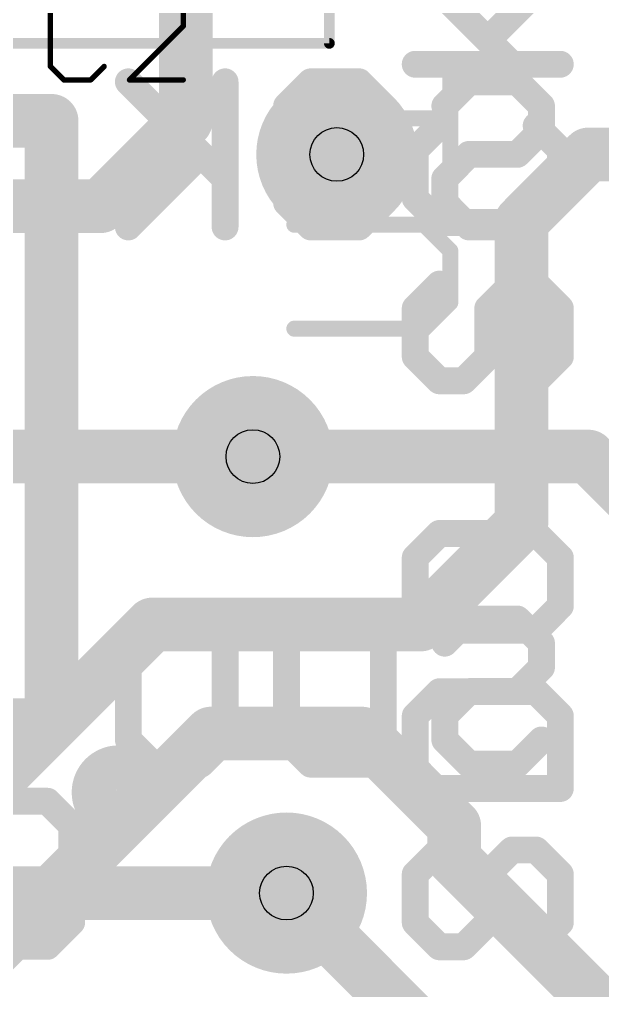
# Model space of a CAD drawing. Extents: x -47 to 60, y -34 to 22.
# Drawn here: x 7.627 to 10.385, y 8.746 to 13.338 of the extents above; entities that cross this region are included whole.
import ezdxf

# ---------------------------------------------------------------- set-up
doc = ezdxf.new("R2010")
doc.units = 0
for name, color, linetype in [('1', 12, 'CONTINUOUS'), ('16', 132, 'CONTINUOUS'), ('18', 110, 'CONTINUOUS'), ('21', 253, 'CONTINUOUS'), ('22', 53, 'CONTINUOUS'), ('25', 253, 'CONTINUOUS'), ('39', 12, 'CONTINUOUS'), ('44', 253, 'CONTINUOUS')]:
    doc.layers.add(name, color=color, linetype=linetype)

# ---------------------------------------------------------------- blocks, each defined once
blk = doc.blocks.new('ROUNDV')
at = {"const_width": 0.5}
blk.add_lwpolyline([(0, -0.25, 1), (0, 0.25, 1), (0, -0.25)], format="xyb", dxfattribs=at)

msp = doc.modelspace()

# ---------------------------------------------------------------- linework, layer by layer
at = {"layer": '1', "const_width": 0.254}
for points in [[(8.4138, 12.8588), (8.4138, 14.1519)], [(8.01, 12.455), (8.4138, 12.8588)], [(7.325, 12.455), (8.01, 12.455)], [(10.3187, 11.2713), (8.7313, 11.2713)], [(11.43, 10.16), (10.3187, 11.2713)], [(8.89, 9.2075), (7.0313, 9.2075)]]:
    msp.add_lwpolyline(points, dxfattribs=at)
at = {"layer": '1', "const_width": 0.127}
for points in [[(8.4587, 12.8138, 1), (8.3688, 12.9037)], [(8.3503, 12.8588, 1), (8.4772, 12.8588)], [(8.01, 12.3915, 1), (8.01, 12.5185)], [(7.9651, 12.4999, 1), (8.0549, 12.4101)], [(8.7313, 11.3347, 1), (8.7313, 11.2078)], [(10.3637, 11.3162, 1), (10.2738, 11.2263)], [(10.3187, 11.2078, 1), (10.3187, 11.3347)], [(8.89, 9.144, 1), (8.89, 9.271)]]:
    msp.add_lwpolyline(points, format="xyb", dxfattribs=at)
at = {"layer": '16', "const_width": 0.254}
for points in [[(10.3187, 12.7), (10.0013, 12.3825)], [(11.43, 12.7), (10.3187, 12.7)], [(10.0013, 12.3825), (10.0013, 10.9538)], [(8.7313, 11.2713), (7.3819, 11.2713)], [(10.0013, 10.9538), (9.525, 10.4775)], [(8.255, 10.4775), (7.3025, 9.525)], [(9.525, 10.4775), (8.255, 10.4775)], [(8.5328, 9.9616), (7.4613, 8.89)], [(9.2472, 9.9616), (8.5328, 9.9616)], [(9.2472, 9.9616), (9.6837, 9.525)], [(9.6837, 9.525), (9.6837, 9.3663)], [(9.6837, 9.3663), (11.43, 7.62)], [(10.0013, 8.0962), (8.89, 9.2075)]]:
    msp.add_lwpolyline(points, dxfattribs=at)
at = {"layer": '16', "const_width": 0.127}
for points in [[(10.3187, 12.7635, 1), (10.3187, 12.6365)], [(10.3637, 12.6551, 1), (10.2738, 12.7449)], [(9.9563, 12.4274, 1), (10.0462, 12.3376)], [(10.0648, 12.3825, 1), (9.9378, 12.3825)], [(8.7313, 11.2078, 1), (8.7313, 11.3347)], [(10.0462, 10.9088, 1), (9.9563, 10.9987)], [(9.9378, 10.9538, 1), (10.0648, 10.9538)], [(8.255, 10.541, 1), (8.255, 10.414)], [(8.2999, 10.4326, 1), (8.2101, 10.5224)], [(9.4801, 10.5224, 1), (9.5699, 10.4326)], [(9.525, 10.414, 1), (9.525, 10.541)], [(8.5328, 10.0251, 1), (8.5328, 9.8981)], [(8.5777, 9.9167, 1), (8.4879, 10.0065)], [(9.2921, 10.0065, 1), (9.2023, 9.9167)], [(9.2472, 9.8981, 1), (9.2472, 10.0251)], [(9.7472, 9.525, 1), (9.6203, 9.525)], [(9.6388, 9.4801, 1), (9.7287, 9.5699)], [(9.7287, 9.4112, 1), (9.6388, 9.3213)], [(9.6203, 9.3663, 1), (9.7472, 9.3663)], [(8.9349, 9.2524, 1), (8.8451, 9.1626)]]:
    msp.add_lwpolyline(points, format="xyb", dxfattribs=at)
at = {"layer": '21'}
for points, const_width in [([(9.9566, 13.1263), (9.499, 13.5839)], 0.127), ([(9.8422, 13.2407), (10.1854, 13.5839)], 0.127), ([(9.499, 13.1263), (10.1854, 13.1263)], 0.127), ([(4.9213, 12.8588), (7.7788, 12.8588)], 0.254), ([(7.7788, 12.8588), (7.7788, 10.0013)], 0.254), ([(9.6134, 12.8355), (9.499, 12.7211)], 0.127), ([(10.1854, 12.7211), (10.071, 12.8355)], 0.127), ([(9.499, 12.7211), (9.499, 12.4923)], 0.127), ([(10.1854, 12.4923), (10.1854, 12.7211)], 0.127), ([(9.499, 12.4923), (9.6134, 12.3779)], 0.127), ([(10.071, 12.3779), (10.1854, 12.4923)], 0.127), ([(9.6134, 12.3779), (10.071, 12.3779)], 0.127), ([(9.6134, 12.0871), (9.499, 11.9727)], 0.127), ([(9.8422, 11.9727), (9.9566, 12.0871)], 0.127), ([(9.9566, 12.0871), (10.071, 12.0871)], 0.127), ([(10.071, 12.0871), (10.1854, 11.9727)], 0.127), ([(9.499, 11.9727), (9.499, 11.7439)], 0.127), ([(9.8422, 11.7439), (9.8422, 11.9727)], 0.127), ([(10.1854, 11.9727), (10.1854, 11.7439)], 0.127), ([(9.499, 11.7439), (9.6134, 11.6295)], 0.127), ([(9.7278, 11.6295), (9.8422, 11.7439)], 0.127), ([(10.1854, 11.7439), (10.071, 11.6295)], 0.127), ([(9.6134, 11.6295), (9.7278, 11.6295)], 0.127), ([(9.6134, 10.9079), (9.499, 10.7935)], 0.127), ([(10.071, 10.9079), (9.6134, 10.9079)], 0.127), ([(10.1854, 10.7935), (10.071, 10.9079)], 0.127), ([(9.499, 10.7935), (9.499, 10.5647)], 0.127), ([(10.1854, 10.5647), (10.1854, 10.7935)], 0.127), ([(9.499, 10.5647), (9.6134, 10.4503)], 0.127), ([(10.071, 10.4503), (10.1854, 10.5647)], 0.127), ([(9.6134, 10.4503), (10.071, 10.4503)], 0.127), ([(9.6134, 10.1595), (9.499, 10.0451)], 0.127), ([(10.071, 10.1595), (9.6134, 10.1595)], 0.127), ([(10.1854, 10.0451), (10.071, 10.1595)], 0.127), ([(7.7788, 10.0013), (4.9213, 10.0013)], 0.254), ([(9.499, 10.0451), (9.499, 9.7019)], 0.127), ([(10.1854, 9.7019), (10.1854, 10.0451)], 0.127), ([(9.499, 9.7019), (10.1854, 9.7019)], 0.127), ([(9.6134, 9.4111), (9.499, 9.2967)], 0.127), ([(9.8422, 9.2967), (9.9566, 9.4111)], 0.127), ([(9.9566, 9.4111), (10.071, 9.4111)], 0.127), ([(10.071, 9.4111), (10.1854, 9.2967)], 0.127), ([(9.499, 9.2967), (9.499, 9.0679)], 0.127), ([(9.8422, 9.0679), (9.8422, 9.2967)], 0.127), ([(10.1854, 9.2967), (10.1854, 9.0679)], 0.127), ([(9.499, 9.0679), (9.6134, 8.9535)], 0.127), ([(9.7278, 8.9535), (9.8422, 9.0679)], 0.127), ([(10.1854, 9.0679), (10.071, 8.9535)], 0.127), ([(9.6134, 8.9535), (9.7278, 8.9535)], 0.127)]:
    msp.add_lwpolyline(points, dxfattribs=dict(at, const_width=const_width))
for points, const_width in [([(9.8198, 13.2632, 1), (9.8647, 13.2183)], 0.0635), ([(9.499, 13.1581, 1), (9.499, 13.0946)], 0.0635), ([(9.9342, 13.1039, 1), (9.9791, 13.1488)], 0.0635), ([(10.1854, 13.0946, 1), (10.1854, 13.1581)], 0.0635), ([(7.8423, 12.8588, 1), (7.7153, 12.8588)], 0.127), ([(7.7788, 12.7953, 1), (7.7788, 12.9223)], 0.127), ([(9.6359, 12.8131, 1), (9.591, 12.858)], 0.0635), ([(10.0935, 12.858, 1), (10.0486, 12.8131)], 0.0635), ([(9.5308, 12.7211, 1), (9.4673, 12.7211)], 0.0635), ([(9.4766, 12.7436, 1), (9.5215, 12.6987)], 0.0635), ([(10.2172, 12.7211, 1), (10.1537, 12.7211)], 0.0635), ([(10.1629, 12.6987, 1), (10.2079, 12.7436)], 0.0635), ([(9.5215, 12.5148, 1), (9.4766, 12.4699)], 0.0635), ([(10.2079, 12.4699, 1), (10.1629, 12.5148)], 0.0635), ([(9.4673, 12.4923, 1), (9.5308, 12.4923)], 0.0635), ([(10.1537, 12.4923, 1), (10.2172, 12.4923)], 0.0635), ([(9.6134, 12.4097, 1), (9.6134, 12.3462)], 0.0635), ([(9.591, 12.3555, 1), (9.6359, 12.4004)], 0.0635), ([(10.0486, 12.4004, 1), (10.0935, 12.3555)], 0.0635), ([(10.071, 12.3462, 1), (10.071, 12.4097)], 0.0635), ([(9.6359, 12.0646, 1), (9.591, 12.1095)], 0.0635), ([(9.9566, 12.1188, 1), (9.9566, 12.0553)], 0.0635), ([(9.9791, 12.0646, 1), (9.9342, 12.1095)], 0.0635), ([(10.0935, 12.1095, 1), (10.0486, 12.0646)], 0.0635), ([(10.071, 12.0553, 1), (10.071, 12.1188)], 0.0635), ([(9.5308, 11.9727, 1), (9.4673, 11.9727)], 0.0635), ([(9.874, 11.9727, 1), (9.8105, 11.9727)], 0.0635), ([(10.2172, 11.9727, 1), (10.1537, 11.9727)], 0.0635), ([(9.4766, 11.9951, 1), (9.5215, 11.9502)], 0.0635), ([(9.8198, 11.9951, 1), (9.8647, 11.9502)], 0.0635), ([(10.1629, 11.9502, 1), (10.2079, 11.9951)], 0.0635), ([(9.5215, 11.7664, 1), (9.4766, 11.7214)], 0.0635), ([(9.8647, 11.7214, 1), (9.8198, 11.7664)], 0.0635), ([(10.2079, 11.7214, 1), (10.1629, 11.7664)], 0.0635), ([(9.4673, 11.7439, 1), (9.5308, 11.7439)], 0.0635), ([(9.8105, 11.7439, 1), (9.874, 11.7439)], 0.0635), ([(10.1537, 11.7439, 1), (10.2172, 11.7439)], 0.0635), ([(9.6134, 11.6613, 1), (9.6134, 11.5978)], 0.0635), ([(9.591, 11.6071, 1), (9.6359, 11.652)], 0.0635), ([(9.7054, 11.652, 1), (9.7503, 11.6071)], 0.0635), ([(9.7278, 11.5978, 1), (9.7278, 11.6613)], 0.0635), ([(10.0486, 11.652, 1), (10.0935, 11.6071)], 0.0635), ([(9.6134, 10.9397, 1), (9.6134, 10.8762)], 0.0635), ([(9.6359, 10.8855, 1), (9.591, 10.9304)], 0.0635), ([(10.0935, 10.9304, 1), (10.0486, 10.8855)], 0.0635), ([(10.071, 10.8762, 1), (10.071, 10.9397)], 0.0635), ([(9.5308, 10.7935, 1), (9.4673, 10.7935)], 0.0635), ([(9.4766, 10.816, 1), (9.5215, 10.7711)], 0.0635), ([(10.2172, 10.7935, 1), (10.1537, 10.7935)], 0.0635), ([(10.1629, 10.7711, 1), (10.2079, 10.816)], 0.0635), ([(9.5215, 10.5872, 1), (9.4766, 10.5423)], 0.0635), ([(10.2079, 10.5423, 1), (10.1629, 10.5872)], 0.0635), ([(9.4673, 10.5647, 1), (9.5308, 10.5647)], 0.0635), ([(10.1537, 10.5647, 1), (10.2172, 10.5647)], 0.0635), ([(9.6134, 10.4821, 1), (9.6134, 10.4186)], 0.0635), ([(9.591, 10.4279, 1), (9.6359, 10.4728)], 0.0635), ([(10.0486, 10.4728, 1), (10.0935, 10.4279)], 0.0635), ([(10.071, 10.4186, 1), (10.071, 10.4821)], 0.0635), ([(9.6134, 10.1913, 1), (9.6134, 10.1278)], 0.0635), ([(9.6359, 10.1371, 1), (9.591, 10.182)], 0.0635), ([(10.0935, 10.182, 1), (10.0486, 10.1371)], 0.0635), ([(10.071, 10.1278, 1), (10.071, 10.1913)], 0.0635), ([(7.7788, 9.9378, 1), (7.7788, 10.0648)], 0.127), ([(9.5308, 10.0451, 1), (9.4673, 10.0451)], 0.0635), ([(10.2172, 10.0451, 1), (10.1537, 10.0451)], 0.0635), ([(7.7153, 10.0013, 1), (7.8423, 10.0013)], 0.127), ([(9.4766, 10.0676, 1), (9.5215, 10.0227)], 0.0635), ([(10.1629, 10.0227, 1), (10.2079, 10.0676)], 0.0635), ([(8.0962, 9.525, 1), (8.0962, 9.8425, 1), (8.0962, 9.525)], 0.127), ([(8.0962, 9.6044, 1), (8.0962, 9.7631, 1), (8.0962, 9.6044)], 0.127), ([(8.0962, 9.6456, 1), (8.0962, 9.7218, 1), (8.0962, 9.6456)], 0.127), ([(9.499, 9.7337, 1), (9.499, 9.6702)], 0.0635), ([(10.1854, 9.6702, 1), (10.1854, 9.7337)], 0.0635), ([(9.4673, 9.7019, 1), (9.5308, 9.7019)], 0.0635), ([(10.1537, 9.7019, 1), (10.2172, 9.7019)], 0.0635), ([(9.6359, 9.3886, 1), (9.591, 9.4335)], 0.0635), ([(9.9566, 9.4428, 1), (9.9566, 9.3793)], 0.0635), ([(9.9791, 9.3886, 1), (9.9342, 9.4335)], 0.0635), ([(10.0935, 9.4335, 1), (10.0486, 9.3886)], 0.0635), ([(10.071, 9.3793, 1), (10.071, 9.4428)], 0.0635), ([(9.5308, 9.2967, 1), (9.4673, 9.2967)], 0.0635), ([(9.4766, 9.3191, 1), (9.5215, 9.2742)], 0.0635), ([(9.874, 9.2967, 1), (9.8105, 9.2967)], 0.0635), ([(9.8198, 9.3191, 1), (9.8647, 9.2742)], 0.0635), ([(10.2172, 9.2967, 1), (10.1537, 9.2967)], 0.0635), ([(10.1629, 9.2742, 1), (10.2079, 9.3191)], 0.0635), ([(9.5215, 9.0903, 1), (9.4766, 9.0454)], 0.0635), ([(9.4673, 9.0679, 1), (9.5308, 9.0679)], 0.0635), ([(9.8105, 9.0679, 1), (9.874, 9.0679)], 0.0635), ([(9.8647, 9.0454, 1), (9.8198, 9.0903)], 0.0635), ([(10.1537, 9.0679, 1), (10.2172, 9.0679)], 0.0635), ([(10.2079, 9.0454, 1), (10.1629, 9.0903)], 0.0635), ([(9.6134, 8.9853, 1), (9.6134, 8.9217)], 0.0635), ([(9.591, 8.931, 1), (9.6359, 8.976)], 0.0635), ([(9.7054, 8.976, 1), (9.7503, 8.931)], 0.0635), ([(9.7278, 8.9217, 1), (9.7278, 8.9853)], 0.0635), ([(10.0486, 8.976, 1), (10.0935, 8.931)], 0.0635)]:
    msp.add_lwpolyline(points, format="xyb", dxfattribs=dict(at, const_width=const_width))
at = {"layer": '22', "const_width": 0.127}
for points in [[(8.5997, 12.5859), (8.1421, 13.0435)], [(8.5997, 13.0435), (8.5997, 12.3571)], [(8.8905, 12.9291), (9.0049, 13.0435)], [(9.0049, 13.0435), (9.2337, 13.0435)], [(9.2337, 13.0435), (9.3481, 12.9291)], [(9.6389, 12.9291), (9.7533, 13.0435)], [(9.7533, 13.0435), (9.9821, 13.0435)], [(9.9821, 13.0435), (10.0965, 12.9291)], [(9.3481, 12.9291), (9.3481, 12.4715)], [(10.0965, 12.9291), (10.0965, 12.8147)], [(10.0965, 12.8147), (9.9821, 12.7003)], [(8.4853, 12.7003), (8.1421, 12.3571)], [(9.7533, 12.7003), (9.6389, 12.5859)], [(9.9821, 12.7003), (9.7533, 12.7003)], [(9.6389, 12.5859), (9.6389, 12.4715)], [(9.0049, 12.3571), (8.8905, 12.4715)], [(9.3481, 12.4715), (9.2337, 12.3571)], [(9.6389, 12.4715), (9.7533, 12.3571)], [(9.9821, 12.3571), (10.0965, 12.4715)], [(9.2337, 12.3571), (9.0049, 12.3571)], [(9.7533, 12.3571), (9.9821, 12.3571)], [(8.1421, 10.3891), (8.2565, 10.5035)], [(8.2565, 10.5035), (8.4853, 10.5035)], [(8.4853, 10.5035), (8.5997, 10.3891)], [(8.8905, 10.3891), (9.0049, 10.5035)], [(9.0049, 10.5035), (9.3481, 10.5035)], [(9.3481, 10.5035), (9.3481, 9.8171)], [(9.6389, 10.3891), (9.7533, 10.5035)], [(9.7533, 10.5035), (9.9821, 10.5035)], [(9.9821, 10.5035), (10.0965, 10.3891)], [(8.1421, 9.9315), (8.1421, 10.3891)], [(8.5997, 10.3891), (8.5997, 9.9315)], [(8.8905, 9.9315), (8.8905, 10.3891)], [(10.0965, 10.3891), (10.0965, 10.2747)], [(10.0965, 10.2747), (9.9821, 10.1603)], [(9.7533, 10.1603), (9.6389, 10.0459)], [(9.9821, 10.1603), (9.7533, 10.1603)], [(9.6389, 10.0459), (9.6389, 9.9315)], [(8.2565, 9.8171), (8.1421, 9.9315)], [(8.5997, 9.9315), (8.4853, 9.8171)], [(9.0049, 9.8171), (8.8905, 9.9315)], [(9.6389, 9.9315), (9.7533, 9.8171)], [(9.9821, 9.8171), (10.0965, 9.9315)], [(8.4853, 9.8171), (8.2565, 9.8171)], [(9.3481, 9.8171), (9.0049, 9.8171)], [(9.7533, 9.8171), (9.9821, 9.8171)], [(7.5308, 9.6418), (7.7596, 9.6418)], [(7.7596, 9.6418), (7.874, 9.5274)], [(7.874, 9.5274), (7.874, 9.0698)], [(7.874, 9.0698), (7.7596, 8.9554)], [(7.7596, 8.9554), (7.5308, 8.9554)]]:
    msp.add_lwpolyline(points, dxfattribs=at)
at = {"layer": '22', "const_width": 0.0635}
for points in [[(8.1645, 13.0659, 1), (8.1196, 13.021)], [(8.6314, 13.0435, 1), (8.5679, 13.0435)], [(9.0049, 13.0752, 1), (9.0049, 13.0117)], [(9.0273, 13.021, 1), (8.9824, 13.0659)], [(9.2561, 13.0659, 1), (9.2112, 13.021)], [(9.2337, 13.0117, 1), (9.2337, 13.0752)], [(9.7533, 13.0752, 1), (9.7533, 13.0117)], [(9.7758, 13.021, 1), (9.7309, 13.0659)], [(10.0046, 13.0659, 1), (9.9597, 13.021)], [(9.9821, 13.0117, 1), (9.9821, 13.0752)], [(8.868, 12.9515, 1), (8.9129, 12.9066)], [(9.3798, 12.9291, 1), (9.3163, 12.9291)], [(9.3256, 12.9066, 1), (9.3705, 12.9515)], [(9.6165, 12.9515, 1), (9.6614, 12.9066)], [(10.1283, 12.9291, 1), (10.0648, 12.9291)], [(10.074, 12.9066, 1), (10.119, 12.9515)], [(10.119, 12.7922, 1), (10.074, 12.8371)], [(10.0648, 12.8147, 1), (10.1283, 12.8147)], [(8.5077, 12.6778, 1), (8.4628, 12.7227)], [(9.7533, 12.732, 1), (9.7533, 12.6685)], [(9.7758, 12.6778, 1), (9.7309, 12.7227)], [(9.9597, 12.7227, 1), (10.0046, 12.6778)], [(9.9821, 12.6685, 1), (9.9821, 12.732)], [(8.5772, 12.5634, 1), (8.6221, 12.6083)], [(9.6707, 12.5859, 1), (9.6072, 12.5859)], [(9.6165, 12.6083, 1), (9.6614, 12.5634)], [(8.9129, 12.4939, 1), (8.868, 12.449)], [(9.3163, 12.4715, 1), (9.3798, 12.4715)], [(9.3705, 12.449, 1), (9.3256, 12.4939)], [(9.6614, 12.4939, 1), (9.6165, 12.449)], [(9.6072, 12.4715, 1), (9.6707, 12.4715)], [(10.119, 12.449, 1), (10.074, 12.4939)], [(8.1196, 12.3796, 1), (8.1645, 12.3346)], [(9.0049, 12.3889, 1), (9.0049, 12.3254)], [(8.9824, 12.3346, 1), (9.0273, 12.3796)], [(9.2112, 12.3796, 1), (9.2561, 12.3346)], [(9.2337, 12.3254, 1), (9.2337, 12.3889)], [(9.7533, 12.3889, 1), (9.7533, 12.3254)], [(9.7309, 12.3346, 1), (9.7758, 12.3796)], [(9.9597, 12.3796, 1), (10.0046, 12.3346)], [(9.9821, 12.3254, 1), (9.9821, 12.3889)], [(8.5679, 12.3571, 1), (8.6314, 12.3571)], [(8.2565, 10.5352, 1), (8.2565, 10.4717)], [(8.2789, 10.481, 1), (8.234, 10.5259)], [(8.5077, 10.5259, 1), (8.4628, 10.481)], [(8.4853, 10.4717, 1), (8.4853, 10.5352)], [(9.0049, 10.5352, 1), (9.0049, 10.4717)], [(9.0273, 10.481, 1), (8.9824, 10.5259)], [(9.3798, 10.5035, 1), (9.3163, 10.5035)], [(9.3481, 10.4717, 1), (9.3481, 10.5352)], [(9.7533, 10.5352, 1), (9.7533, 10.4717)], [(9.7758, 10.481, 1), (9.7309, 10.5259)], [(10.0046, 10.5259, 1), (9.9597, 10.481)], [(9.9821, 10.4717, 1), (9.9821, 10.5352)], [(8.1738, 10.3891, 1), (8.1103, 10.3891)], [(8.1196, 10.4115, 1), (8.1645, 10.3666)], [(8.6314, 10.3891, 1), (8.5679, 10.3891)], [(8.5772, 10.3666, 1), (8.6221, 10.4115)], [(8.9222, 10.3891, 1), (8.8587, 10.3891)], [(8.868, 10.4115, 1), (8.9129, 10.3666)], [(9.6165, 10.4115, 1), (9.6614, 10.3666)], [(10.1283, 10.3891, 1), (10.0648, 10.3891)], [(10.074, 10.3666, 1), (10.119, 10.4115)], [(10.119, 10.2522, 1), (10.074, 10.2971)], [(10.0648, 10.2747, 1), (10.1283, 10.2747)], [(9.7533, 10.192, 1), (9.7533, 10.1285)], [(9.7758, 10.1378, 1), (9.7309, 10.1827)], [(9.9597, 10.1827, 1), (10.0046, 10.1378)], [(9.9821, 10.1285, 1), (9.9821, 10.192)], [(9.6707, 10.0459, 1), (9.6072, 10.0459)], [(9.6165, 10.0683, 1), (9.6614, 10.0234)], [(8.1645, 9.9539, 1), (8.1196, 9.909)], [(8.6221, 9.909, 1), (8.5772, 9.9539)], [(8.9129, 9.9539, 1), (8.868, 9.909)], [(9.6614, 9.9539, 1), (9.6165, 9.909)], [(10.119, 9.909, 1), (10.074, 9.9539)], [(8.1103, 9.9315, 1), (8.1738, 9.9315)], [(8.5679, 9.9315, 1), (8.6314, 9.9315)], [(8.8587, 9.9315, 1), (8.9222, 9.9315)], [(9.6072, 9.9315, 1), (9.6707, 9.9315)], [(8.2565, 9.8489, 1), (8.2565, 9.7853)], [(8.4853, 9.7853, 1), (8.4853, 9.8489)], [(9.0049, 9.8489, 1), (9.0049, 9.7853)], [(9.3481, 9.7853, 1), (9.3481, 9.8489)], [(9.7533, 9.8489, 1), (9.7533, 9.7853)], [(9.9821, 9.7853, 1), (9.9821, 9.8489)], [(8.234, 9.7946, 1), (8.2789, 9.8396)], [(8.4628, 9.8396, 1), (8.5077, 9.7946)], [(8.9824, 9.7946, 1), (9.0273, 9.8396)], [(9.3163, 9.8171, 1), (9.3798, 9.8171)], [(9.7309, 9.7946, 1), (9.7758, 9.8396)], [(9.9597, 9.8396, 1), (10.0046, 9.7946)], [(7.7821, 9.6642, 1), (7.7372, 9.6193)], [(7.7596, 9.61, 1), (7.7596, 9.6735)], [(7.9058, 9.5274, 1), (7.8423, 9.5274)], [(7.8515, 9.5049, 1), (7.8965, 9.5498)], [(7.8423, 9.0698, 1), (7.9058, 9.0698)], [(7.8965, 9.0474, 1), (7.8515, 9.0923)], [(7.7372, 8.9779, 1), (7.7821, 8.933)], [(7.7596, 8.9237, 1), (7.7596, 8.9872)]]:
    msp.add_lwpolyline(points, format="xyb", dxfattribs=at)
at = {"layer": '25'}
for points, const_width in [([(7.7733, 13.3702), (7.7733, 13.116)], 0.0254), ([(8.4017, 13.3066), (8.4017, 13.3702)], 0.0254), ([(8.1475, 13.0524), (8.4017, 13.3066)], 0.0254), ([(9.6647, 12.6247), (9.6647, 13.1162)], 0.0762), ([(7.7733, 13.116), (7.8368, 13.0524)], 0.0254), ([(7.9639, 13.0524), (8.0275, 13.116)], 0.0254), ([(7.8368, 13.0524), (7.9639, 13.0524)], 0.0254), ([(8.4017, 13.0524), (8.1475, 13.0524)], 0.0254), ([(9.1732, 12.6247), (8.9275, 12.8704)], 0.0762), ([(8.9275, 12.8704), (9.6647, 12.8704)], 0.0762), ([(9.5418, 12.3678), (8.9275, 12.3678)], 0.0762), ([(9.6647, 12.2449), (9.5418, 12.3678)], 0.0762), ([(9.6647, 11.9991), (9.6647, 12.2449)], 0.0762), ([(9.5418, 11.8763), (9.6647, 11.9991)], 0.0762), ([(8.9275, 11.8763), (9.5418, 11.8763)], 0.0762)]:
    msp.add_lwpolyline(points, dxfattribs=dict(at, const_width=const_width))
for points, const_width in [([(8.4062, 13.3022, 1), (8.3972, 13.3111)], 0.0127), ([(8.3954, 13.3066, 1), (8.4081, 13.3066)], 0.0127), ([(9.6837, 13.1162, 1), (9.6456, 13.1162)], 0.0381), ([(7.7669, 13.116, 1), (7.7796, 13.116)], 0.0127), ([(7.7778, 13.1205, 1), (7.7688, 13.1115)], 0.0127), ([(8.032, 13.1115, 1), (8.023, 13.1205)], 0.0127), ([(7.8368, 13.0588, 1), (7.8368, 13.0461)], 0.0127), ([(7.8323, 13.0479, 1), (7.8413, 13.0569)], 0.0127), ([(7.9595, 13.0569, 1), (7.9684, 13.0479)], 0.0127), ([(7.9639, 13.0461, 1), (7.9639, 13.0588)], 0.0127), ([(8.1475, 13.0588, 1), (8.1475, 13.0461)], 0.0127), ([(8.143, 13.0569, 1), (8.152, 13.0479)], 0.0127), ([(8.4017, 13.0461, 1), (8.4017, 13.0588)], 0.0127), ([(8.9409, 12.8839, 1), (8.914, 12.857)], 0.0381), ([(8.9275, 12.8895, 1), (8.9275, 12.8514)], 0.0381), ([(9.6647, 12.8514, 1), (9.6647, 12.8895)], 0.0381), ([(9.1597, 12.6112, 1), (9.1867, 12.6382)], 0.0381), ([(9.6456, 12.6247, 1), (9.6837, 12.6247)], 0.0381), ([(8.9275, 12.3868, 1), (8.9275, 12.3487)], 0.0381), ([(9.5553, 12.3812, 1), (9.5284, 12.3543)], 0.0381), ([(9.5418, 12.3487, 1), (9.5418, 12.3868)], 0.0381), ([(9.6837, 12.2449, 1), (9.6456, 12.2449)], 0.0381), ([(9.6512, 12.2314, 1), (9.6782, 12.2584)], 0.0381), ([(9.6782, 11.9857, 1), (9.6512, 12.0126)], 0.0381), ([(9.6456, 11.9991, 1), (9.6837, 11.9991)], 0.0381), ([(8.9275, 11.8953, 1), (8.9275, 11.8572)], 0.0381), ([(9.5284, 11.8897, 1), (9.5553, 11.8628)], 0.0381), ([(9.5418, 11.8572, 1), (9.5418, 11.8953)], 0.0381)]:
    msp.add_lwpolyline(points, format="xyb", dxfattribs=dict(at, const_width=const_width))
at = {"layer": '39', "const_width": 0.0508}
for points in [[(9.093, 15.1911), (9.093, 13.2251)], [(9.093, 13.2251), (6.147, 13.2251)]]:
    msp.add_lwpolyline(points, dxfattribs=at)
at = {"layer": '39', "const_width": 0.0254}
for points in [[(9.0803, 13.2251, 1), (9.1057, 13.2251)], [(9.093, 13.2124, 1), (9.093, 13.2378)]]:
    msp.add_lwpolyline(points, format="xyb", dxfattribs=at)
at = {"layer": '44'}
for centre in [(9.1281, 12.7), (8.7313, 11.2713), (8.89, 9.2075)]:
    msp.add_circle(centre, 0.127, dxfattribs=at)

# ---------------------------------------------------------------- block references
at = {"layer": '18', "xscale": 0.762, "yscale": 0.762}
for p in [(9.1281, 12.7), (9.1281, 12.7), (8.7313, 11.2713), (8.7313, 11.2713), (8.89, 9.2075), (8.89, 9.2075)]:
    msp.add_blockref('ROUNDV', p, dxfattribs=at)

doc.saveas('drawing.dxf')
